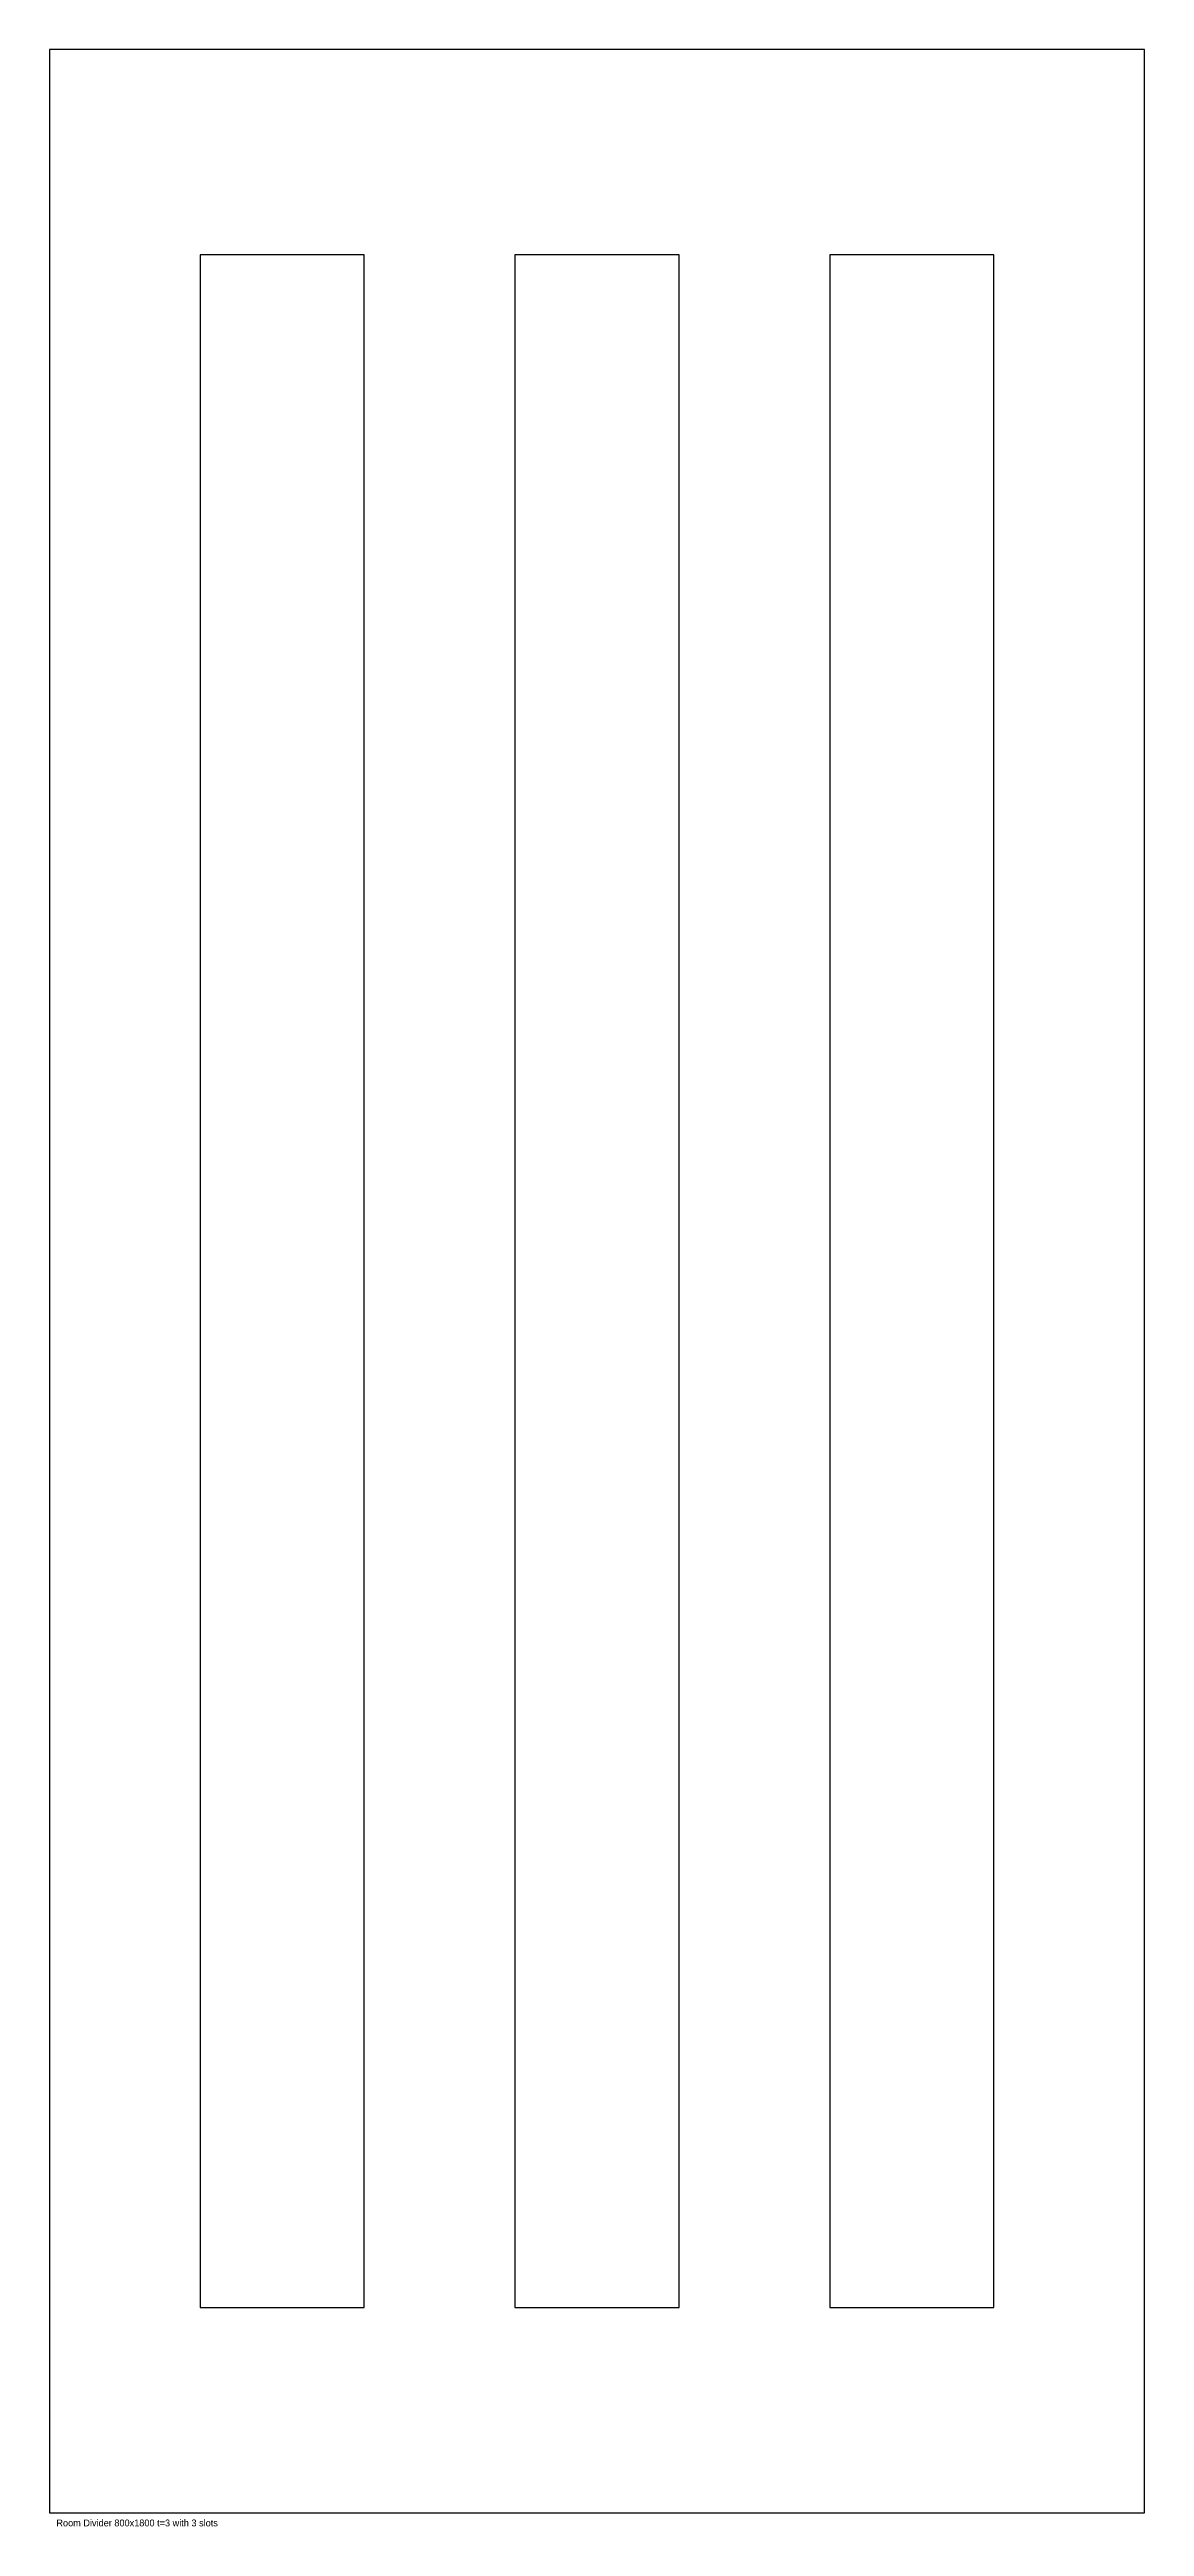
# Model space of a CAD drawing. Extents: x 0 to 800, y -10 to 1800.
import ezdxf

# ---------------------------------------------------------------- set-up
doc = ezdxf.new("R2010")
doc.units = 0
for name, color, linetype in [('HOLES', 1, 'CONTINUOUS'), ('NOTES', 2, 'CONTINUOUS'), ('OUTLINE', 7, 'CONTINUOUS')]:
    doc.layers.add(name, color=color, linetype=linetype)

msp = doc.modelspace()

# ---------------------------------------------------------------- linework, layer by layer
at = {"layer": 'HOLES'}
for p, q in [((230, 1650), (110, 1650)), ((110, 1650), (110, 150)), ((230, 150), (230, 1650)), ((460, 1650), (340, 1650)), ((340, 1650), (340, 150)), ((460, 150), (460, 1650)), ((690, 1650), (570, 1650)), ((570, 1650), (570, 150)), ((690, 150), (690, 1650)), ((110, 150), (230, 150)), ((340, 150), (460, 150)), ((570, 150), (690, 150))]:
    msp.add_line(p, q, dxfattribs=at)
at = {"layer": 'OUTLINE'}
for p, q in [((800, 1800), (0, 1800)), ((0, 1800), (0, 0)), ((800, 0), (800, 1800)), ((0, 0), (800, 0))]:
    msp.add_line(p, q, dxfattribs=at)

# ---------------------------------------------------------------- texts
at = {"layer": 'NOTES'}
msp.add_text('Room Divider 800x1800 t=3 with 3 slots', height=5, dxfattribs=at).set_placement((5, -10))

doc.saveas('drawing.dxf')
